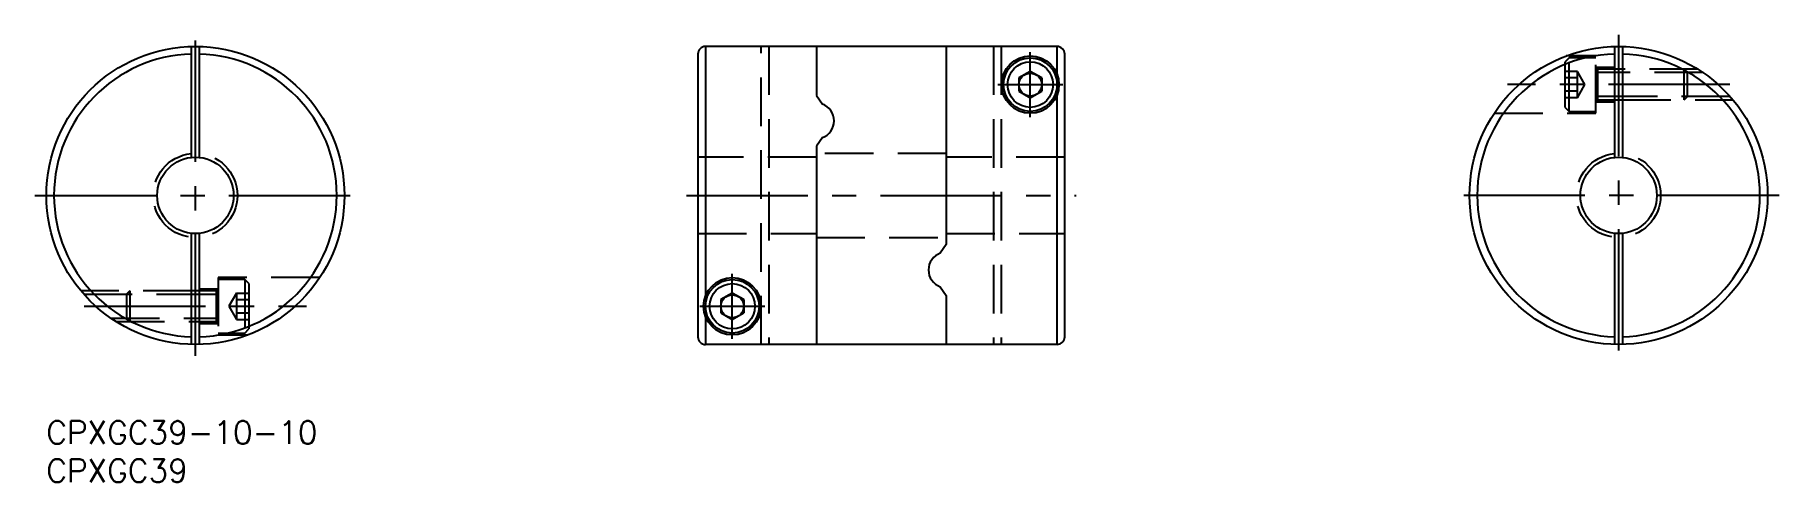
# Model space of a CAD drawing. Extents: x -1 to 227, y -8 to 51.
import ezdxf

# ---------------------------------------------------------------- set-up
doc = ezdxf.new("R2010")
doc.units = 0
doc.header["$LTSCALE"] = 0.5
doc.linetypes.add('CENTER', pattern=[50.8, 31.75, -6.35, 6.35, -6.35])
doc.linetypes.add('DASHED', pattern=[19.05, 12.7, -6.35])
for name, color, linetype in [('MSM_CENTER', 1, 'CENTER'), ('MSM_CONTINUOUS', 7, 'CONTINUOUS'), ('MSM_DASHED', 4, 'DASHED'), ('MSM_NARROW', 5, 'CONTINUOUS'), ('MSM_PART_NUMBER', 7, 'CONTINUOUS')]:
    doc.layers.add(name, color=color, linetype=linetype)
doc.styles.get("Standard").update_dxf_attribs({"font": 'txt.shx', "height": 3, "bigfont": 'bigfont.shx'})

# ---------------------------------------------------------------- blocks, each defined once
blk = doc.blocks.new('*U21')
at = {"layer": 'MSM_PART_NUMBER'}
blk.add_text('CPXGC39-10-10', height=3, dxfattribs=at).set_placement((0, -3))
blk = doc.blocks.new('*U22')
at = {"layer": 'MSM_PART_NUMBER'}
blk.add_text('CPXGC39', height=3, dxfattribs=at).set_placement((0, -8))

msp = doc.modelspace()

# ---------------------------------------------------------------- linework, layer by layer
at = {"layer": 'MSM_CENTER'}
for p, q in [((19.5, 8.5), (19.5, 50.5)), ((205.74, 50.5), (205.74, 8.5)), ((128.76, 39.75), (128.76, 48.25)), ((124.51, 44), (133.01, 44)), ((220.28, 44), (191.2, 44)), ((-1.5, 29.5), (40.5, 29.5)), ((83.76, 29.5), (134.76, 29.5)), ((226.74, 29.5), (184.74, 29.5)), ((89.76, 10.75), (89.76, 19.25)), ((4.96, 15), (34.04, 15)), ((85.51, 15), (94.01, 15))]:
    msp.add_line(p, q, dxfattribs=at)
at = {"layer": 'MSM_CONTINUOUS'}
for p, q in [((19, 34.47), (19, 48.99)), ((20, 48.99), (20, 34.47)), ((85.26, 48), (85.26, 11)), ((132.26, 49), (86.26, 49)), ((86.26, 49), (86.26, 16.35)), ((100.76, 49), (100.76, 42.57)), ((117.76, 49), (117.76, 23.07)), ((132.26, 10), (132.26, 49)), ((133.26, 11), (133.26, 48)), ((205.24, 34.47), (205.24, 48.99)), ((206.24, 48.99), (206.24, 34.47)), ((128.76, 45.73), (127.26, 44.87)), ((130.26, 44.87), (128.76, 45.73)), ((206.24, 46), (205.24, 46)), ((127.26, 44.87), (127.26, 43.13)), ((130.26, 44.87), (130.26, 43.13)), ((100.76, 42.57), (101.55, 41.44)), ((127.26, 43.13), (128.76, 42.27)), ((128.76, 42.27), (130.26, 43.13)), ((132.26, 10), (132.26, 42.65)), ((205.24, 42), (206.24, 42)), ((101.55, 37.06), (100.76, 35.93)), ((100.76, 35.93), (100.76, 10)), ((19, 10.01), (19, 24.53)), ((20, 24.53), (20, 10.01)), ((117.76, 23.07), (116.97, 21.94)), ((205.24, 10.01), (205.24, 24.53)), ((206.24, 24.53), (206.24, 10.01)), ((20, 17), (19, 17)), ((89.76, 16.73), (88.26, 15.87)), ((91.26, 15.87), (89.76, 16.73)), ((116.97, 17.56), (117.76, 16.43)), ((117.76, 16.43), (117.76, 10)), ((88.26, 15.87), (88.26, 14.13)), ((88.26, 14.13), (89.76, 13.27)), ((89.76, 13.27), (91.26, 14.13)), ((91.26, 15.87), (91.26, 14.13)), ((19, 13), (20, 13)), ((86.26, 13.65), (86.26, 10)), ((132.26, 10), (86.26, 10))]:
    msp.add_line(p, q, dxfattribs=at)
for centre, radius in [((19.5, 29.5), 19.5), ((205.74, 29.5), 19.5), ((128.76, 44), 3.75), ((128.76, 44), 3.5), ((128.76, 44), 2.98), ((128.76, 44), 1.5), ((19.5, 29.5), 5), ((205.74, 29.5), 5), ((89.76, 15), 3.75), ((89.76, 15), 3.5), ((89.76, 15), 2.97), ((89.76, 15), 1.5)]:
    msp.add_circle(centre, radius, dxfattribs=at)
for centre, radius, start, end in [((19.5, 29.5), 18.5, 91.5487, 268.4513), ((19.5, 29.5), 18.5, 271.5487, 88.4513), ((86.29, 47.96), 1.04, 91.9912, 178.0286), ((132.22, 47.96), 1.04, 1.9838, 87.9963), ((205.74, 29.5), 18.5, 91.5487, 268.4513), ((205.74, 29.5), 18.5, 271.5487, 88.4513), ((100.76, 39.25), 2.33, 289.8248, 70.1752), ((117.76, 19.75), 2.33, 109.8248, 250.1752), ((86.26, 11), 1, 179.9902, 269.99), ((132.22, 11.04), 1.04, 272.2951, 358.0107)]:
    msp.add_arc(centre, radius, start, end, dxfattribs=at)
at = {"layer": 'MSM_DASHED'}
for p, q in [((93.56, 10), (93.56, 49)), ((94.56, 49), (94.56, 10)), ((123.96, 49), (123.96, 10)), ((124.96, 49), (124.96, 10)), ((199.27, 47.5), (198.74, 46.98)), ((198.74, 41.02), (198.74, 46.98)), ((200.34, 45.73), (198.74, 45.73)), ((202.74, 47.75), (198.87, 47.75)), ((202.74, 47.5), (199.27, 47.5)), ((199.27, 40.5), (199.27, 47.5)), ((200.34, 42.27), (200.34, 45.73)), ((201.34, 44), (200.34, 45.73)), ((202.74, 40.25), (202.74, 47.75)), ((205.24, 46.25), (202.74, 46.25)), ((205.24, 46), (202.74, 46)), ((202.74, 46), (202.99, 45.57)), ((202.99, 46), (202.99, 42)), ((216.14, 46), (206.24, 46)), ((214.74, 45.57), (214.31, 46)), ((214.31, 42), (214.31, 46)), ((200.34, 44.87), (198.74, 44.87)), ((200.34, 42.27), (201.34, 44)), ((205.24, 45.57), (202.99, 45.57)), ((216.79, 45.57), (206.24, 45.57)), ((214.74, 42.43), (214.74, 45.57)), ((200.34, 43.13), (198.74, 43.13)), ((200.34, 42.27), (198.74, 42.27)), ((202.74, 42), (202.99, 42.43)), ((202.74, 42), (205.24, 42)), ((202.74, 41.75), (205.24, 41.75)), ((205.24, 42.43), (202.99, 42.43)), ((220.34, 42.43), (206.24, 42.43)), ((206.24, 42), (220.71, 42)), ((214.31, 42), (214.74, 42.43)), ((189.48, 40.25), (202.74, 40.25)), ((198.74, 41.02), (199.27, 40.5)), ((199.27, 40.5), (202.74, 40.5)), ((100.76, 34.5), (85.26, 34.5)), ((117.76, 35), (100.76, 35)), ((133.26, 34.5), (117.76, 34.5)), ((85.26, 24.5), (100.76, 24.5)), ((100.76, 24), (117.76, 24)), ((117.76, 24.5), (133.26, 24.5)), ((35.77, 18.75), (22.5, 18.75)), ((22.5, 18.75), (22.5, 11.25)), ((25.98, 18.5), (22.5, 18.5)), ((26.5, 17.97), (25.98, 18.5)), ((25.98, 18.5), (25.98, 11.5)), ((19, 17), (4.53, 17)), ((4.9, 16.57), (19, 16.57)), ((10.93, 17), (10.5, 16.57)), ((10.5, 16.57), (10.5, 13.43)), ((10.93, 17), (10.93, 13)), ((22.5, 17.25), (20, 17.25)), ((22.5, 17), (20, 17)), ((20, 16.57), (22.25, 16.57)), ((22.25, 13), (22.25, 17)), ((22.5, 17), (22.25, 16.57)), ((24.9, 16.73), (23.9, 15)), ((24.9, 16.73), (26.5, 16.73)), ((24.9, 16.73), (24.9, 13.27)), ((26.5, 17.97), (26.5, 12.03)), ((23.9, 15), (24.9, 13.27)), ((24.9, 15.87), (26.5, 15.87)), ((24.9, 14.13), (26.5, 14.13)), ((8.46, 13.43), (19, 13.43)), ((9.11, 13), (19, 13)), ((10.5, 13.43), (10.93, 13)), ((20, 13.43), (22.25, 13.43)), ((20, 13), (22.5, 13)), ((20, 12.75), (22.5, 12.75)), ((22.5, 13), (22.25, 13.43)), ((22.5, 11.5), (25.98, 11.5)), ((24.9, 13.27), (26.5, 13.27)), ((25.98, 11.5), (26.5, 12.03)), ((22.5, 11.25), (26.37, 11.25))]:
    msp.add_line(p, q, dxfattribs=at)
for centre in [(19.5, 29.5), (205.74, 29.5)]:
    msp.add_circle(centre, 5.5, dxfattribs=at)
at = {"layer": 'MSM_NARROW'}
for p, q in [((206.24, 45.57), (205.24, 45.57)), ((206.24, 42.43), (205.24, 42.43)), ((19, 16.57), (20, 16.57)), ((19, 13.43), (20, 13.43))]:
    msp.add_line(p, q, dxfattribs=at)

# ---------------------------------------------------------------- block references
at = {"layer": 'MSM_CONTINUOUS'}
for name in ['*U21', '*U22']:
    msp.add_blockref(name, (0, 0), dxfattribs=at)

doc.saveas('drawing.dxf')
